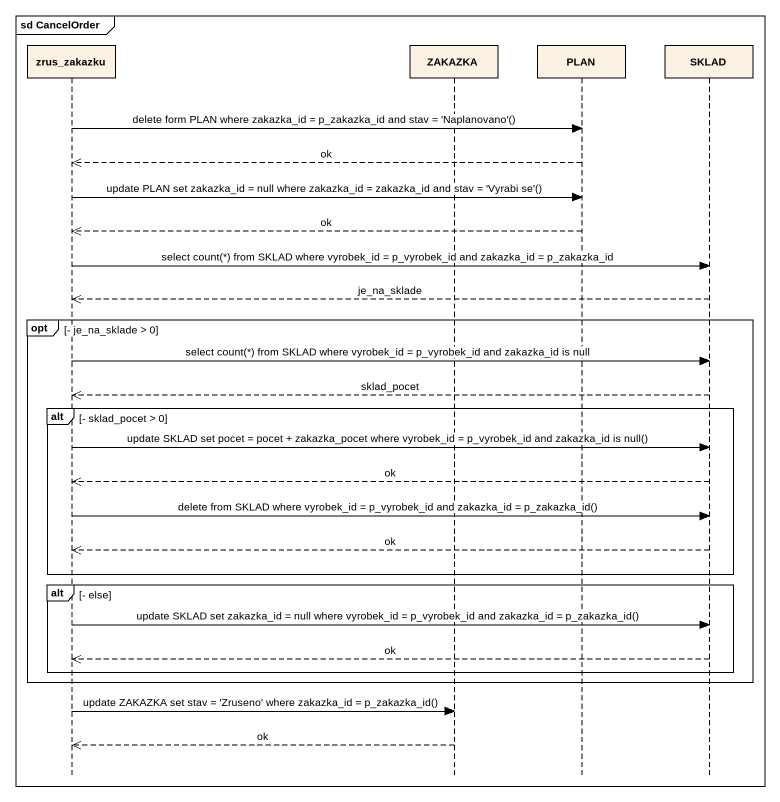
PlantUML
@startuml
mainframe sd CancelOrder
hide footbox
participant zrus_zakazku
participant ZAKAZKA
participant PLAN
participant SKLAD

zrus_zakazku -> PLAN : delete form PLAN where zakazka_id = p_zakazka_id and stav = 'Naplanovano'()
PLAN -->> zrus_zakazku : ok
zrus_zakazku -> PLAN : update PLAN set zakazka_id = null where zakazka_id = zakazka_id and stav = 'Vyrabi se'()
PLAN -->> zrus_zakazku : ok
zrus_zakazku -> SKLAD : select count(*) from SKLAD where vyrobek_id = p_vyrobek_id and zakazka_id = p_zakazka_id
SKLAD -->> zrus_zakazku : je_na_sklade
opt - je_na_sklade > 0
  zrus_zakazku -> SKLAD : select count(*) from SKLAD where vyrobek_id = p_vyrobek_id and zakazka_id is null
  SKLAD -->> zrus_zakazku : sklad_pocet
  alt - sklad_pocet > 0
    zrus_zakazku -> SKLAD : update SKLAD set pocet = pocet + zakazka_pocet where vyrobek_id = p_vyrobek_id and zakazka_id is null()
    SKLAD -->> zrus_zakazku : ok
    zrus_zakazku -> SKLAD : delete from SKLAD where vyrobek_id = p_vyrobek_id and zakazka_id = p_zakazka_id()
    SKLAD -->> zrus_zakazku : ok
  end
  alt - else
    zrus_zakazku -> SKLAD : update SKLAD set zakazka_id = null where vyrobek_id = p_vyrobek_id and zakazka_id = p_zakazka_id()
    SKLAD -->> zrus_zakazku : ok
  end
end
zrus_zakazku -> ZAKAZKA : update ZAKAZKA set stav = 'Zruseno' where zakazka_id = p_zakazka_id()
ZAKAZKA -->> zrus_zakazku : ok
@enduml
